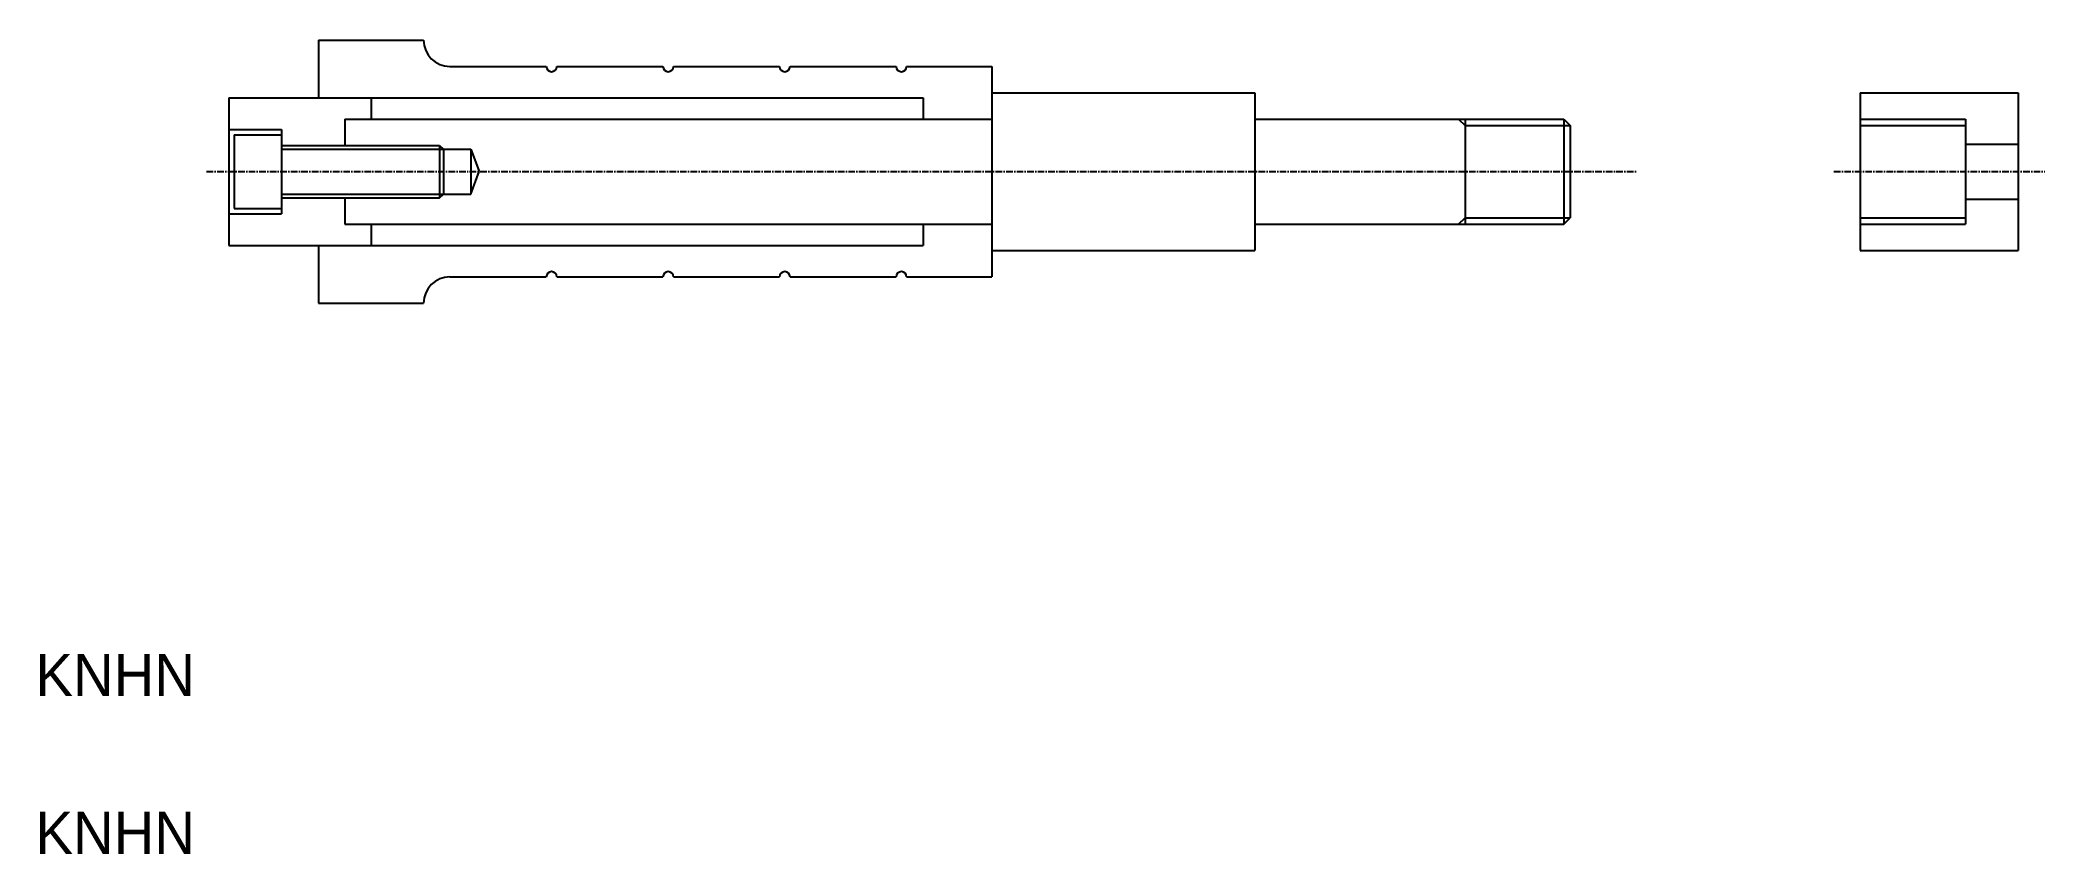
# Model space of a CAD drawing. Extents: x 21 to 402, y 20 to 175.
import ezdxf

# ---------------------------------------------------------------- set-up
doc = ezdxf.new("R2010")
doc.units = 0
doc.linetypes.add('CENTER', pattern=[2, 1.25, -0.25, 0.25, -0.25])
doc.layers.get('0').update_dxf_attribs({"linetype": 'CONTINUOUS'})
doc.layers.add('CENTER', color=1, linetype='CENTER')

msp = doc.modelspace()

# ---------------------------------------------------------------- linework, layer by layer
at = {"color": 7, "linetype": 'CONTINUOUS'}
for p, q in [((73.79, 174.64), (93.79, 174.64)), ((73.79, 174.64), (73.79, 163.64)), ((73.79, 171.89), (73.79, 171.89)), ((93.79, 174.64), (93.79, 174.64)), ((73.79, 169.14), (73.79, 169.14)), ((98.79, 169.64), (117.12, 169.64)), ((119.12, 169.64), (139.29, 169.64)), ((141.29, 169.64), (161.45, 169.64)), ((163.45, 169.64), (183.62, 169.64)), ((185.62, 169.64), (201.79, 169.64)), ((201.79, 169.64), (201.79, 129.64)), ((201.79, 164.64), (251.79, 164.64)), ((251.79, 164.64), (251.79, 134.64)), ((366.92, 164.64), (366.92, 134.64)), ((366.92, 164.64), (396.92, 164.64)), ((396.92, 164.64), (396.92, 134.64)), ((56.79, 163.64), (56.79, 135.64)), ((56.79, 163.64), (188.79, 163.64)), ((83.79, 163.64), (83.79, 159.64)), ((188.79, 163.64), (188.79, 159.64)), ((56.79, 157.64), (66.79, 157.64)), ((57.79, 156.64), (57.79, 142.64)), ((57.79, 156.64), (66.79, 156.64)), ((66.79, 157.64), (66.79, 141.64)), ((78.79, 159.64), (201.79, 159.64)), ((78.79, 159.64), (78.79, 154.64)), ((251.79, 159.64), (310.54, 159.64)), ((291.79, 159.64), (291.79, 139.64)), ((310.54, 159.64), (310.54, 139.64)), ((310.54, 159.64), (311.79, 158.39)), ((311.79, 158.39), (311.79, 140.89)), ((366.92, 158.39), (386.92, 158.39)), ((386.92, 159.64), (386.92, 139.64)), ((66.79, 153.89), (97.54, 153.89)), ((97.54, 153.89), (102.79, 153.89)), ((97.54, 153.89), (97.54, 145.39)), ((102.79, 153.89), (102.79, 145.39)), ((102.79, 153.89), (104.33, 149.64)), ((386.92, 154.89), (396.92, 154.89)), ((102.79, 145.39), (104.33, 149.64)), ((66.79, 145.39), (97.54, 145.39)), ((97.54, 145.39), (102.79, 145.39)), ((56.79, 141.64), (66.79, 141.64)), ((57.79, 142.64), (66.79, 142.64)), ((78.79, 144.64), (78.79, 139.64)), ((386.92, 144.39), (396.92, 144.39)), ((78.79, 139.64), (201.79, 139.64)), ((83.79, 139.64), (83.79, 135.64)), ((188.79, 139.64), (188.79, 135.64)), ((251.79, 139.64), (310.54, 139.64)), ((310.54, 139.64), (311.79, 140.89)), ((366.92, 140.89), (386.92, 140.89)), ((56.79, 135.64), (188.79, 135.64)), ((73.79, 135.64), (73.79, 124.64)), ((201.79, 134.64), (251.79, 134.64)), ((366.92, 134.64), (396.92, 134.64)), ((98.79, 129.64), (117.12, 129.64)), ((119.12, 129.64), (139.29, 129.64)), ((141.29, 129.64), (161.45, 129.64)), ((163.45, 129.64), (183.62, 129.64)), ((185.62, 129.64), (201.79, 129.64)), ((73.79, 124.64), (93.79, 124.64)), ((93.79, 124.64), (93.79, 124.64))]:
    msp.add_line(p, q, dxfattribs=at)
at = {"color": 3, "linetype": 'CONTINUOUS'}
for p, q in [((290.54, 159.64), (291.79, 158.39)), ((291.79, 158.39), (311.79, 158.39)), ((366.92, 159.64), (386.92, 159.64)), ((66.79, 154.64), (96.79, 154.64)), ((96.79, 154.64), (96.79, 144.64)), ((96.79, 154.64), (97.54, 153.89)), ((96.79, 144.64), (97.54, 145.39)), ((66.79, 144.64), (96.79, 144.64)), ((290.54, 139.64), (291.79, 140.89)), ((291.79, 140.89), (311.79, 140.89)), ((366.92, 139.64), (386.92, 139.64))]:
    msp.add_line(p, q, dxfattribs=at)
at = {"color": 7, "linetype": 'CONTINUOUS'}
for centre, radius, start, end in [((98.79, 174.64), 5, 180, 270), ((118.12, 169.64), 1, 180, 0), ((140.29, 169.64), 1, 180, 0), ((162.45, 169.64), 1, 180, 0), ((184.62, 169.64), 1, 180, 0), ((98.79, 124.64), 5, 90, 180), ((118.12, 129.64), 1, 0, 180), ((140.29, 129.64), 1, 0, 180), ((162.45, 129.64), 1, 0, 180), ((184.62, 129.64), 1, 0, 180)]:
    msp.add_arc(centre, radius, start, end, dxfattribs=at)
at = {"layer": 'CENTER', "color": 1, "linetype": 'CENTER'}
for p, q in [((52.54, 149.64), (324.3, 149.64)), ((361.89, 149.64), (402.02, 149.64))]:
    msp.add_line(p, q, dxfattribs=at)

# ---------------------------------------------------------------- texts
at = {"color": 7, "linetype": 'CONTINUOUS'}
for p in [(20, 50), (20, 20)]:
    msp.add_text('KNHN', height=8, dxfattribs=at).set_placement(p)

doc.saveas('drawing.dxf')
